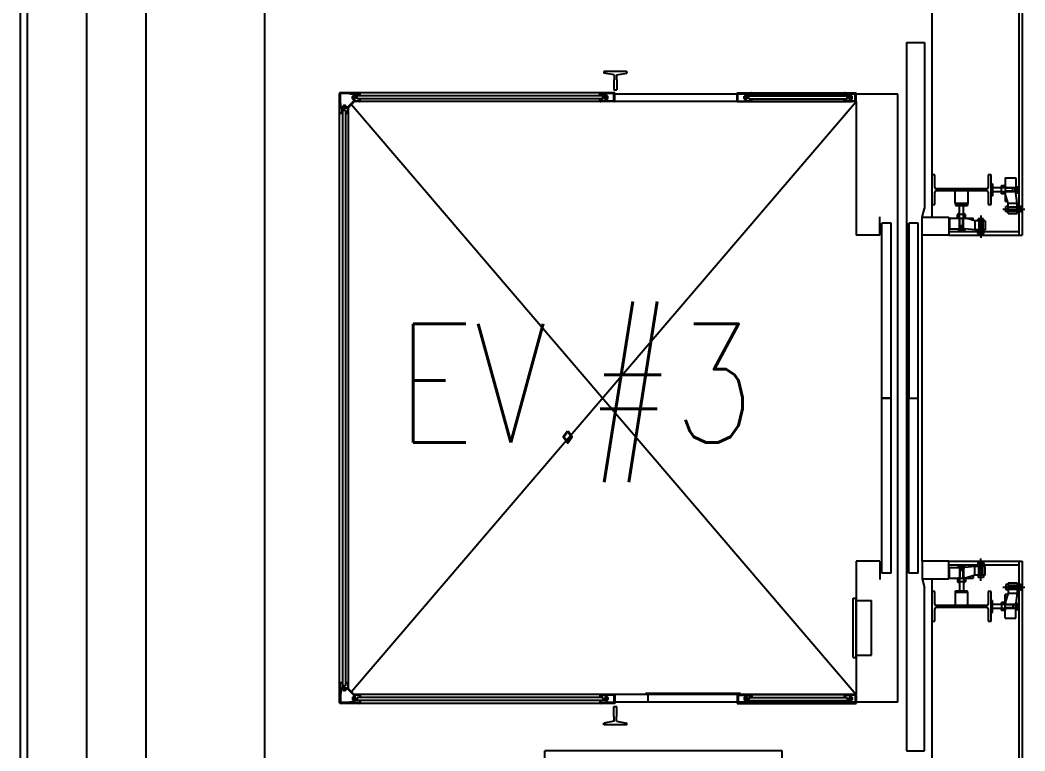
# Model space of a CAD drawing. Header units: millimetres. Extents: x 592430 to 684586, y -483905 to -416366.
# Drawn here: x 630759 to 634147, y -459773 to -457308 of the extents above; entities that cross this region are included whole.
import ezdxf
from ezdxf.enums import TextEntityAlignment as Align

# ---------------------------------------------------------------- set-up
doc = ezdxf.new("R2010")
doc.units = ezdxf.units.MM
doc.header["$LTSCALE"] = 500
doc.layers.add('동물실', color=9, linetype='Continuous')
doc.styles.add('GHD', font='simple.shx', dxfattribs={"bigfont": 'whgtxt.shx'})

msp = doc.modelspace()

# ---------------------------------------------------------------- linework, layer by layer
at = {"layer": '동물실', "color": 251}
for p, q in [((631182.8, -450658.5), (631182.8, -460108.5)), ((631582.8, -450658.5), (631582.8, -460108.5)), ((630758.8, -451458.5), (630758.8, -463801)), ((630782.8, -451458.5), (630782.8, -463783.2)), ((630982.8, -451458.5), (630982.8, -463634.9)), ((634125.8, -455883.5, 0), (634125.8, -458033.5, 0)), ((634137.8, -455883.5, 0), (634137.8, -458033.5, 0)), ((633832.8, -455943.5), (633832.8, -457973.5)), ((633747.8, -457383.5), (633747.8, -459773.5)), ((633747.8, -457383.5), (633807.8, -457383.5)), ((633807.8, -457383.5), (633807.8, -457944.1)), ((632726.8, -457481.5), (632726.8, -457487.5)), ((632804.8, -457481.5), (632726.8, -457481.5)), ((632761.8, -457493.5), (632726.8, -457487.5)), ((632761.8, -457493.5), (632761.8, -457509.5)), ((632769.8, -457493.5), (632804.8, -457487.5)), ((632769.8, -457493.5), (632769.8, -457509.5)), ((632804.8, -457481.5), (632804.8, -457487.5)), ((632760.8, -457509.5), (632760.8, -457543.5)), ((632761.8, -457509.5), (632760.8, -457509.5)), ((632770.8, -457509.5), (632769.8, -457509.5)), ((632770.8, -457509.5), (632770.8, -457543.5)), ((631835.8, -459611), (631835.8, -457556)), ((631837.3, -457621), (631837.3, -457556)), ((632763.8, -457553.5), (631838.3, -457553.5)), ((631903.3, -457555), (631838.3, -457555)), ((631838.9, -457600.9), (631838.9, -457557.6)), ((631883.2, -457556.6), (631839.9, -457556.6)), ((631870.8, -457558.2), (631870.8, -457556.6)), ((631883.2, -457558.2), (631870.8, -457558.2)), ((631879.3, -457556.6), (631879.3, -457555)), ((631879.4, -457573.3), (631879.4, -457566.4)), ((631880.2, -457565.2), (631882.9, -457565.2)), ((631882.9, -457567.5), (631880.2, -457567.5)), ((631884.2, -457564.9), (631882.9, -457564.9)), ((631882.9, -457574.9), (631882.9, -457564.9)), ((631884.2, -457569.9), (631882.9, -457568.6)), ((631884.2, -457571.1), (631882.9, -457569.9)), ((631884.2, -457580.3), (631884.2, -457559.2)), ((631885.8, -457580.3), (631885.8, -457559.2)), ((631887.4, -457577.9), (631887.4, -457564.5)), ((631889.7, -457567.4), (631887.4, -457567.4)), ((631890.5, -457568.2), (631887.4, -457568.2)), ((631900.8, -457561.9), (631888.4, -457561.9)), ((632731.2, -457563.5), (631888.4, -457563.5)), ((631889.7, -457567.4), (631890.5, -457568.2)), ((631889.7, -457572.4), (631889.7, -457567.4)), ((631890.5, -457571.6), (631890.5, -457568.2)), ((631895.8, -457573.5), (631895.8, -457563.5)), ((631900.8, -457563.5), (631900.8, -457561.9)), ((631904.3, -457563.5), (631904.3, -457556)), ((631905.8, -457563.5), (631905.8, -457556)), ((632713.8, -457563.5), (632713.8, -457556)), ((632715.3, -457563.5), (632715.3, -457556)), ((632763.8, -457555), (632716.3, -457555)), ((632731.2, -457561.9), (632718.8, -457561.9)), ((632718.8, -457563.5), (632718.8, -457561.9)), ((632723.8, -457573.5), (632723.8, -457563.5)), ((632729.9, -457567.4), (632729.1, -457568.2)), ((632729.1, -457571.6), (632729.1, -457568.2)), ((632729.1, -457568.2), (632732.2, -457568.2)), ((632729.9, -457572.4), (632729.9, -457567.4)), ((632729.9, -457567.4), (632732.2, -457567.4)), ((632732.2, -457577.9), (632732.2, -457564.5)), ((632732.2, -457577.9), (632732.2, -457564.5)), ((632733.8, -457579.4), (632733.8, -457557.6)), ((632735.4, -457579.4), (632735.4, -457557.6)), ((632735.4, -457564.9), (632736.7, -457564.9)), ((632735.4, -457569.9), (632736.7, -457568.6)), ((632735.4, -457571.1), (632736.7, -457569.9)), ((632759.7, -457556.6), (632736.4, -457556.6)), ((632736.7, -457574.9), (632736.7, -457564.9)), ((632739.4, -457565.2), (632736.7, -457565.2)), ((632736.7, -457567.5), (632739.4, -457567.5)), ((632740.2, -457573.3), (632740.2, -457566.4)), ((632760.7, -457580), (632760.7, -457557.6)), ((632760.8, -457543.5), (632770.8, -457543.5)), ((632762.3, -457581), (632762.3, -457557.6)), ((632763.8, -457558.5), (632762.3, -457558.5)), ((632763.8, -457555), (632763.8, -457553.5)), ((633717.8, -457558.5), (632763.8, -457558.5)), ((632763.8, -457581), (632763.8, -457558.5)), ((633176.1, -457553.5), (633577.8, -457553.5)), ((633176.1, -457555), (633176.1, -457553.5)), ((633176.1, -457555), (633223.6, -457555)), ((633176.1, -457581), (633176.1, -457558.5)), ((633176.1, -457558.5), (633177.6, -457558.5)), ((633176.1, -457558.5), (633177.6, -457558.5)), ((633177.6, -457581), (633177.6, -457557.6)), ((633179.2, -457580), (633179.2, -457557.6)), ((633180.2, -457556.6), (633203.5, -457556.6)), ((633199.7, -457573.3), (633199.7, -457566.4)), ((633200.5, -457565.2), (633203.2, -457565.2)), ((633203.2, -457567.5), (633200.5, -457567.5)), ((633203.2, -457574.9), (633203.2, -457564.9)), ((633204.5, -457564.9), (633203.2, -457564.9)), ((633204.5, -457569.9), (633203.2, -457568.6)), ((633204.5, -457571.1), (633203.2, -457569.9)), ((633204.5, -457579.4), (633204.5, -457557.6)), ((633206.1, -457579.4), (633206.1, -457557.6)), ((633207.7, -457577.9), (633207.7, -457564.5)), ((633207.7, -457577.9), (633207.7, -457564.5)), ((633210, -457567.4), (633207.7, -457567.4)), ((633210.8, -457568.2), (633207.7, -457568.2)), ((633208.7, -457561.9), (633221.1, -457561.9)), ((633208.7, -457563.5), (633555.2, -457563.5)), ((633210, -457572.4), (633210, -457567.4)), ((633210, -457567.4), (633210.8, -457568.2)), ((633210.8, -457571.6), (633210.8, -457568.2)), ((633216.1, -457573.5), (633216.1, -457563.5)), ((633221.1, -457563.5), (633221.1, -457561.9)), ((633224.6, -457563.5), (633224.6, -457556)), ((633226.1, -457563.5), (633226.1, -457556)), ((633537.8, -457563.5), (633537.8, -457556)), ((633539.3, -457563.5), (633539.3, -457556)), ((633577.8, -457555), (633540.3, -457555)), ((633542.8, -457563.5), (633542.8, -457561.9)), ((633555.2, -457561.9), (633542.8, -457561.9)), ((633547.8, -457573.5), (633547.8, -457563.5)), ((633553.9, -457567.4), (633553.1, -457568.2)), ((633553.1, -457571.6), (633553.1, -457568.2)), ((633553.1, -457568.2), (633556.2, -457568.2)), ((633553.9, -457567.4), (633556.2, -457567.4)), ((633553.9, -457572.4), (633553.9, -457567.4)), ((633556.2, -457577.9), (633556.2, -457564.5)), ((633556.2, -457577.9), (633556.2, -457564.5)), ((633557.8, -457579.4), (633557.8, -457557.6)), ((633559.4, -457579.4), (633559.4, -457557.6)), ((633559.4, -457564.9), (633560.7, -457564.9)), ((633559.4, -457569.9), (633560.7, -457568.6)), ((633559.4, -457571.1), (633560.7, -457569.9)), ((633573.7, -457556.6), (633560.4, -457556.6)), ((633560.7, -457574.9), (633560.7, -457564.9)), ((633563.4, -457565.2), (633560.7, -457565.2)), ((633560.7, -457567.5), (633563.4, -457567.5)), ((633564.2, -457573.3), (633564.2, -457566.4)), ((633574.7, -457580), (633574.7, -457557.6)), ((633576.3, -457581), (633576.3, -457557.6)), ((633577.8, -457558.5), (633576.3, -457558.5)), ((633577.8, -457555), (633577.8, -457553.5)), ((633577.8, -457581), (633577.8, -457558.5)), ((633717.8, -459608.5), (633717.8, -457558.5)), ((631838.9, -457597), (631837.3, -457597)), ((631840.5, -457588.5), (631838.9, -457588.5)), ((631840.5, -457600.9), (631840.5, -457588.5)), ((631862.6, -457601.9), (631841.5, -457601.9)), ((631862.6, -457603.5), (631841.5, -457603.5)), ((631847.2, -457601.9), (631847.2, -457600.6)), ((631857.2, -457600.6), (631847.2, -457600.6)), ((631847.5, -457597.9), (631847.5, -457600.6)), ((631855.6, -457597.1), (631848.7, -457597.1)), ((631849.9, -457600.6), (631849.9, -457597.9)), ((631852.2, -457601.9), (631851, -457600.6)), ((631853.4, -457601.9), (631852.2, -457600.6)), ((631854.5, -457600.6), (631854.5, -457597.9)), ((631856.8, -457597.9), (631856.8, -457600.6)), ((631857.2, -457601.9), (631857.2, -457600.6)), ((631860.2, -457605.1), (631860.2, -457603.5)), ((631863.3, -457601.6), (631883.9, -457581)), ((631864.3, -457621), (631864.3, -457603.9)), ((631864.4, -457602.7), (631885, -457582.1)), ((631865.8, -459563), (631865.8, -457603.9)), ((631866.1, -457603.2), (631885.5, -457583.7)), ((631875.8, -459573.5), (633577.8, -457583.5)), ((631875.8, -457593.5), (633577.8, -459583.5)), ((631882.9, -457572.2), (631880.2, -457572.2)), ((631880.2, -457574.5), (631882.9, -457574.5)), ((631884.2, -457574.9), (631882.9, -457574.9)), ((631887.4, -457577.9), (631885.8, -457577.9)), ((631903.3, -457582), (631886.2, -457582)), ((632761.3, -457583.5), (631886.2, -457583.5)), ((631890.5, -457571.6), (631887.4, -457571.6)), ((631889.7, -457572.4), (631887.4, -457572.4)), ((631890.5, -457571.6), (631889.7, -457572.4)), ((632723.8, -457573.5), (631895.8, -457573.5)), ((631904.3, -457581), (631904.3, -457573.5)), ((631905.8, -457581), (631905.8, -457573.5)), ((632713.8, -457581), (632713.8, -457573.5)), ((632715.3, -457581), (632715.3, -457573.5)), ((632761.3, -457582), (632716.3, -457582)), ((632732.8, -457580.4), (632716.8, -457580.4)), ((632716.8, -457582), (632716.8, -457580.4)), ((632729.1, -457571.6), (632732.2, -457571.6)), ((632729.1, -457571.6), (632729.9, -457572.4)), ((632729.9, -457572.4), (632732.2, -457572.4)), ((632732.2, -457577.9), (632733.8, -457577.9)), ((632735.4, -457574.9), (632736.7, -457574.9)), ((632736.7, -457572.2), (632739.4, -457572.2)), ((632739.4, -457574.5), (632736.7, -457574.5)), ((632762.3, -457580), (632760.7, -457580)), ((633577.8, -457583.5), (632761.3, -457583.5)), ((633177.6, -457580), (633179.2, -457580)), ((633178.6, -457582), (633223.6, -457582)), ((633178.6, -457583.5), (633564, -457583.5)), ((633203.2, -457572.2), (633200.5, -457572.2)), ((633200.5, -457574.5), (633203.2, -457574.5)), ((633204.5, -457574.9), (633203.2, -457574.9)), ((633207.7, -457577.9), (633206.1, -457577.9)), ((633207.1, -457580.4), (633223.1, -457580.4)), ((633210.8, -457571.6), (633207.7, -457571.6)), ((633210, -457572.4), (633207.7, -457572.4)), ((633210.8, -457571.6), (633210, -457572.4)), ((633216.1, -457573.5), (633547.8, -457573.5)), ((633223.1, -457582), (633223.1, -457580.4)), ((633224.6, -457581), (633224.6, -457573.5)), ((633226.1, -457581), (633226.1, -457573.5)), ((633537.8, -457581), (633537.8, -457573.5)), ((633539.3, -457581), (633539.3, -457573.5)), ((633575.3, -457582), (633540.3, -457582)), ((633540.8, -457582), (633540.8, -457580.4)), ((633556.8, -457580.4), (633540.8, -457580.4)), ((633553.1, -457571.6), (633556.2, -457571.6)), ((633553.1, -457571.6), (633553.9, -457572.4)), ((633553.9, -457572.4), (633556.2, -457572.4)), ((633556.2, -457577.9), (633557.8, -457577.9)), ((633559.4, -457574.9), (633560.7, -457574.9)), ((633560.7, -457572.2), (633563.4, -457572.2)), ((633563.4, -457574.5), (633560.7, -457574.5)), ((633576.3, -457580), (633574.7, -457580)), ((633577.8, -457583.5), (633577.8, -458033.5)), ((631845.8, -457622), (631838.3, -457622)), ((631845.8, -457623.5), (631838.3, -457623.5)), ((631844.2, -457618.5), (631844.2, -457606.1)), ((631845.8, -457618.5), (631844.2, -457618.5)), ((631845.8, -457606.1), (631845.8, -459560.8)), ((631855.8, -457613.5), (631845.8, -457613.5)), ((631860.2, -457605.1), (631846.8, -457605.1)), ((631849.7, -457607.4), (631849.7, -457605.1)), ((631849.7, -457607.4), (631850.5, -457608.2)), ((631854.7, -457607.4), (631849.7, -457607.4)), ((631850.5, -457608.2), (631850.5, -457605.1)), ((631853.9, -457608.2), (631850.5, -457608.2)), ((631853.9, -457608.2), (631853.9, -457605.1)), ((631853.9, -457608.2), (631854.7, -457607.4)), ((631854.7, -457607.4), (631854.7, -457605.1)), ((631855.8, -457613.5), (631855.8, -459553.4)), ((631863.3, -457622), (631855.8, -457622)), ((631863.3, -457623.5), (631855.8, -457623.5)), ((633842.8, -457830.7, 0), (633832.8, -457830.7, 0)), ((633832.8, -457830.7, 0), (633832.8, -457930.7, 0)), ((633842.8, -457873, 0), (633842.8, -457830.7, 0)), ((634032.8, -457830.7, 0), (634022.8, -457830.7, 0)), ((634022.8, -457830.7, 0), (634022.8, -457873, 0)), ((634032.8, -457930.7, 0), (634032.8, -457830.7, 0)), ((634080.3, -457840.8, 0), (634080.3, -457920.6, 0)), ((634080.3, -457840.8, 0), (634116.3, -457840.8, 0)), ((634116.3, -457840.8, 0), (634116.3, -457892.1, 0)), ((634032.8, -457860.7, 0), (634037.8, -457860.7, 0)), ((634032.8, -457860.7, 0), (634032.8, -457900.7, 0)), ((634037.8, -457860.7, 0), (634037.8, -457900.7, 0)), ((634116.3, -457873.7, 0), (634037.8, -457873.7, 0)), ((634037.8, -457873.7, 0), (634037.8, -457887.7, 0)), ((634068, -457894.3, 0), (634068, -457867, 0)), ((634080.3, -457867, 0), (634068, -457867, 0)), ((634080.3, -457869.3, 0), (634068, -457869.3, 0)), ((634080.3, -457871.8, 0), (634068, -457871.8, 0)), ((634080.3, -457871.8, 0), (634071.4, -457871.8, 0)), ((634081.3, -457868.1, 0), (634080.3, -457868.1, 0)), ((634080.3, -457868.1, 0), (634080.3, -457873.1, 0)), ((634081.3, -457873.1, 0), (634080.3, -457873.1, 0)), ((634106.3, -457875.7, 0), (634080.3, -457875.7, 0)), ((634081.3, -457868.1, 0), (634081.3, -457873.1, 0)), ((634106.3, -457886.7, 0), (634106.3, -457874.7, 0)), ((634106.3, -457874.7, 0), (634113.3, -457874.7, 0)), ((634113.3, -457886.7, 0), (634113.3, -457874.7, 0)), ((634113.3, -457875.6, 0), (634116.3, -457875.6, 0)), ((634116.3, -457869.2, 0), (634118.3, -457869.2, 0)), ((634118.3, -457892.1, 0), (634118.3, -457869.2, 0)), ((634118.3, -457870.7, 0), (634124.3, -457870.7, 0)), ((634124.3, -457890.7, 0), (634124.3, -457870.7, 0)), ((633842.8, -457930.7, 0), (633842.8, -457888.5, 0)), ((634017.8, -457878, 0), (633847.8, -457878, 0)), ((633847.8, -457883.5, 0), (634017.8, -457883.5, 0)), ((633911.8, -457927.5, 0), (633911.8, -457883.5, 0)), ((633953.8, -457883.5, 0), (633953.8, -457927.5, 0)), ((634022.8, -457888.5, 0), (634022.8, -457930.7, 0)), ((634032.8, -457900.7, 0), (634037.8, -457900.7, 0)), ((634116.3, -457887.7, 0), (634037.8, -457887.7, 0)), ((634068, -457887.8, 0), (634068, -457893.3, 0)), ((634080.3, -457889.3, 0), (634068, -457889.3, 0)), ((634080.3, -457891.8, 0), (634068, -457891.8, 0)), ((634080.3, -457894.3, 0), (634068, -457894.3, 0)), ((634106.3, -457885.7, 0), (634080.3, -457885.7, 0)), ((634081.3, -457888.1, 0), (634080.3, -457888.1, 0)), ((634081.3, -457893.1, 0), (634080.3, -457893.1, 0)), ((634090.3, -457925.7, 0), (634080.3, -457894.3, 0)), ((634081.3, -457893.1, 0), (634081.3, -457888.1, 0)), ((634106.3, -457886.7, 0), (634113.3, -457886.7, 0)), ((634113.3, -457885.8, 0), (634116.3, -457885.8, 0)), ((634120.3, -457925.7, 0), (634116.3, -457892.1, 0)), ((634118.3, -457892.1, 0), (634116.3, -457892.1, 0)), ((634118.3, -457890.6, 0), (634124.3, -457890.6, 0)), ((633832.8, -457930.7, 0), (633842.8, -457930.7, 0)), ((633911.8, -457927.5, 0), (633912.8, -457928.5, 0)), ((633953.8, -457927.5, 0), (633911.8, -457927.5, 0)), ((633912.8, -457928.5, 0), (633912.8, -457933.5, 0)), ((633912.8, -457928.5, 0), (633952.8, -457928.5, 0)), ((633912.8, -457933.5, 0), (633952.8, -457933.5, 0)), ((633925.8, -458012, 0), (633925.8, -457933.5, 0)), ((633925.8, -457933.5, 0), (633939.8, -457933.5, 0)), ((633939.8, -458012, 0), (633939.8, -457933.5, 0)), ((633952.8, -457928.5, 0), (633953.8, -457927.5, 0)), ((633952.8, -457928.5, 0), (633952.8, -457933.5, 0)), ((634022.8, -457930.7, 0), (634032.8, -457930.7, 0)), ((634088.6, -457920.6, 0), (634080.3, -457920.6, 0)), ((634082.6, -457954.7, 0), (634082.6, -457936.7, 0)), ((634090.3, -457936.7, 0), (634082.6, -457936.7, 0)), ((634090.3, -457960.7, 0), (634090.3, -457925.7, 0)), ((634090.3, -457925.7, 0), (634120.3, -457925.7, 0)), ((634090.3, -457954.7, 0), (634090.3, -457936.7, 0)), ((634090.3, -457938.7, 0), (634120.3, -457938.7, 0)), ((634120.3, -457960.7, 0), (634120.3, -457925.7, 0)), ((634123.3, -457934.8, 0), (634120.7, -457934.8, 0)), ((634123.3, -457939.8, 0), (634120.7, -457939.8, 0)), ((634123.8, -457934.8, 0), (634123.8, -457956.8, 0)), ((634125.8, -457934.8, 0), (634123.8, -457934.8, 0)), ((634125.8, -457956.8, 0), (634125.8, -457934.8, 0)), ((634132.1, -457935.6, 0), (634125.8, -457935.6, 0)), ((634132.1, -457935.6, 0), (634125.8, -457935.6, 0)), ((634132.1, -457938.1, 0), (634125.8, -457938.1, 0)), ((634132.1, -457935.6, 0), (634132.1, -457938.1, 0)), ((634132.1, -457938.1, 0), (634135, -457937.3, 0)), ((634132.1, -457938.1, 0), (634132.1, -457953.1, 0)), ((634133.1, -457937.8, 0), (634133.1, -457953.4, 0)), ((634136.1, -457938.3, 0), (634136.1, -457953, 0)), ((633657.8, -458033.5), (633657.8, -457972.1)), ((633799.8, -457973.5, 0), (633807.8, -457944.1, 0)), ((633799.8, -457973.5), (633807.8, -457944.1)), ((633799.8, -457973.5, 0), (633889.8, -457973.5, 0)), ((633799.8, -458033.5, 0), (633799.8, -457973.5, 0)), ((633889.8, -457973.5, 0), (633889.8, -458033.5, 0)), ((633892.9, -457976, 0), (633972.6, -457976, 0)), ((633892.9, -457976, 0), (633892.9, -458012, 0)), ((633946.3, -457963.7, 0), (633919.1, -457963.7, 0)), ((633919.1, -457976, 0), (633919.1, -457963.7, 0)), ((633920.1, -457977, 0), (633920.1, -457976, 0)), ((633920.1, -457976, 0), (633925.1, -457976, 0)), ((633920.1, -457977, 0), (633925.1, -457977, 0)), ((633921.4, -457976, 0), (633921.4, -457963.7, 0)), ((633923.9, -457976, 0), (633923.9, -457963.7, 0)), ((633923.9, -457976, 0), (633923.9, -457967.1, 0)), ((633925.1, -457977, 0), (633925.1, -457976, 0)), ((633927.8, -458002, 0), (633927.8, -457976, 0)), ((633937.8, -458002, 0), (633937.8, -457976, 0)), ((633939.9, -457963.7, 0), (633945.4, -457963.7, 0)), ((633940.1, -457977, 0), (633940.1, -457976, 0)), ((633945.1, -457977, 0), (633940.1, -457977, 0)), ((633941.4, -457976, 0), (633941.4, -457963.7, 0)), ((633943.9, -457976, 0), (633943.9, -457963.7, 0)), ((633945.1, -457977, 0), (633945.1, -457976, 0)), ((633946.3, -457976, 0), (633946.3, -457963.7, 0)), ((633977.8, -457986, 0), (633946.3, -457976, 0)), ((633972.6, -457984.3, 0), (633972.6, -457976, 0)), ((633997.8, -457967.6, 0), (633997.8, -458042.4, 0)), ((634071.9, -457945.7, 0), (634146.7, -457945.7, 0)), ((634090.3, -457954.7, 0), (634082.6, -457954.7, 0)), ((634090.3, -457952.7, 0), (634120.3, -457952.7, 0)), ((634090.3, -457960.7, 0), (634120.3, -457960.7, 0)), ((634090.3, -457960.7, 0), (634120.3, -457960.7, 0)), ((634123.3, -457951.8, 0), (634120.7, -457951.8, 0)), ((634123.3, -457956.8, 0), (634120.7, -457956.8, 0)), ((634123.8, -457956.8, 0), (634125.8, -457956.8, 0)), ((634132.1, -457953.1, 0), (634125.8, -457953.1, 0)), ((634132.1, -457955.6, 0), (634125.8, -457955.6, 0)), ((634132.1, -457953.1, 0), (634135, -457954, 0)), ((634132.1, -457955.6, 0), (634132.1, -457953.1, 0)), ((633663.8, -458583.1), (633663.8, -457993.2)), ((633695.8, -457993.2), (633663.8, -457993.2)), ((633695.8, -458583.1), (633695.8, -457993.2)), ((633754.8, -457993.5), (633754.8, -458583.5)), ((633754.8, -458583.3), (633754.8, -457993.5)), ((633786.8, -457993.5), (633754.8, -457993.5)), ((633786.8, -458583.3), (633786.8, -457993.5)), ((633938.8, -458002, 0), (633926.8, -458002, 0)), ((633926.8, -458002, 0), (633926.8, -458009, 0)), ((633938.8, -458009, 0), (633926.8, -458009, 0)), ((633927.7, -458009, 0), (633927.7, -458012, 0)), ((633937.8, -458009, 0), (633937.8, -458012, 0)), ((633938.8, -458002, 0), (633938.8, -458009, 0)), ((634012.8, -457986, 0), (633977.8, -457986, 0)), ((633977.8, -457986, 0), (633977.8, -458016, 0)), ((634006.8, -457978.3, 0), (633988.8, -457978.3, 0)), ((633988.8, -457986, 0), (633988.8, -457978.3, 0)), ((634006.8, -457986, 0), (633988.8, -457986, 0)), ((633990.8, -457986, 0), (633990.8, -458016, 0)), ((634004.8, -457986, 0), (634004.8, -458016, 0)), ((634006.8, -457986, 0), (634006.8, -457978.3, 0)), ((634012.8, -457986, 0), (634012.8, -458016, 0)), ((634012.8, -457986, 0), (634012.8, -458016, 0)), ((633657.8, -458033.5), (633577.8, -458033.5)), ((633799.8, -459133.5), (633799.8, -458033.5)), ((633889.8, -458033.5, 0), (633799.8, -458033.5, 0)), ((633889.8, -458021.5), (634125.8, -458021.5)), ((633889.8, -458033.5), (634137.8, -458033.5)), ((633892.9, -458012, 0), (633944.2, -458012, 0)), ((633921.3, -458012, 0), (633921.3, -458014, 0)), ((633944.2, -458014, 0), (633921.3, -458014, 0)), ((633922.8, -458014, 0), (633922.8, -458020, 0)), ((633942.8, -458020, 0), (633922.8, -458020, 0)), ((633942.7, -458014, 0), (633942.7, -458020, 0)), ((633977.8, -458016, 0), (633944.2, -458012, 0)), ((633944.2, -458014, 0), (633944.2, -458012, 0)), ((634012.8, -458016, 0), (633977.8, -458016, 0)), ((633986.8, -458019, 0), (633986.8, -458016.4, 0)), ((633986.8, -458019.5, 0), (634008.8, -458019.5, 0)), ((633986.8, -458021.5, 0), (633986.8, -458019.5, 0)), ((634008.8, -458021.5, 0), (633986.8, -458021.5, 0)), ((633987.7, -458027.8, 0), (633987.7, -458021.5, 0)), ((633987.7, -458027.8, 0), (633987.7, -458021.5, 0)), ((633987.7, -458027.8, 0), (633990.2, -458027.8, 0)), ((633990.2, -458027.8, 0), (633989.4, -458030.7, 0)), ((633989.9, -458028.8, 0), (634005.5, -458028.8, 0)), ((633990.2, -458027.8, 0), (633990.2, -458021.5, 0)), ((633990.2, -458027.8, 0), (634005.2, -458027.8, 0)), ((633990.4, -458031.8, 0), (634005.1, -458031.8, 0)), ((633991.8, -458019, 0), (633991.8, -458016.4, 0)), ((634003.8, -458019, 0), (634003.8, -458016.4, 0)), ((634005.2, -458027.8, 0), (634005.2, -458021.5, 0)), ((634005.2, -458027.8, 0), (634006.1, -458030.7, 0)), ((634007.7, -458027.8, 0), (634005.2, -458027.8, 0)), ((634007.7, -458027.8, 0), (634007.7, -458021.5, 0)), ((634008.8, -458019, 0), (634008.8, -458016.4, 0)), ((634008.8, -458019.5, 0), (634008.8, -458021.5, 0)), ((633663.8, -458583.1), (633695.8, -458583.1)), ((633663.8, -459173.7), (633663.8, -458583.9)), ((633663.8, -458583.9), (633695.8, -458583.9)), ((633695.8, -459173.7), (633695.8, -458583.9)), ((633754.6, -458583.3), (633786.8, -458583.3)), ((633754.6, -458584.1), (633786.8, -458584.1)), ((633754.8, -459173.9), (633754.8, -458584.1)), ((633786.8, -459173.9), (633786.8, -458584.1)), ((633997.8, -459199.4, 0), (633997.8, -459124.5, 0)), ((633577.8, -459133.5), (633577.8, -459583.5)), ((633657.8, -459133.5), (633577.8, -459133.5)), ((633657.8, -459133.5), (633657.8, -459194.8)), ((633889.8, -459133.5, 0), (633799.8, -459133.5, 0)), ((633799.8, -459133.5, 0), (633799.8, -459193.5, 0)), ((633889.8, -459133.5), (634137.8, -459133.5)), ((633889.8, -459193.5, 0), (633889.8, -459133.5, 0)), ((633889.8, -459145.5), (634125.8, -459145.5)), ((633892.9, -459154.9, 0), (633944.2, -459154.9, 0)), ((633892.9, -459190.9, 0), (633892.9, -459154.9, 0)), ((633944.2, -459152.9, 0), (633921.3, -459152.9, 0)), ((633921.3, -459154.9, 0), (633921.3, -459152.9, 0)), ((633942.8, -459146.9, 0), (633922.8, -459146.9, 0)), ((633922.8, -459152.9, 0), (633922.8, -459146.9, 0)), ((633925.8, -459154.9, 0), (633925.8, -459233.5, 0)), ((633926.8, -459164.9, 0), (633926.8, -459157.9, 0)), ((633938.8, -459157.9, 0), (633926.8, -459157.9, 0)), ((633927.7, -459157.9, 0), (633927.7, -459154.9, 0)), ((633937.8, -459157.9, 0), (633937.8, -459154.9, 0)), ((633938.8, -459164.9, 0), (633938.8, -459157.9, 0)), ((633939.8, -459154.9, 0), (633939.8, -459233.5, 0)), ((633942.7, -459152.9, 0), (633942.7, -459146.9, 0)), ((633977.8, -459151, 0), (633944.2, -459154.9, 0)), ((633944.2, -459152.9, 0), (633944.2, -459154.9, 0)), ((634012.8, -459151, 0), (633977.8, -459151, 0)), ((633977.8, -459181, 0), (633977.8, -459151, 0)), ((634008.8, -459145.5, 0), (633986.8, -459145.5, 0)), ((633986.8, -459145.5, 0), (633986.8, -459147.5, 0)), ((633986.8, -459147.5, 0), (634008.8, -459147.5, 0)), ((633986.8, -459147.9, 0), (633986.8, -459150.5, 0)), ((633987.7, -459139.1, 0), (633987.7, -459145.5, 0)), ((633987.7, -459139.1, 0), (633987.7, -459145.5, 0)), ((633987.7, -459139.1, 0), (633990.2, -459139.1, 0)), ((633990.2, -459139.1, 0), (633989.4, -459136.2, 0)), ((633989.9, -459138.1, 0), (634005.5, -459138.1, 0)), ((633990.2, -459139.1, 0), (633990.2, -459145.5, 0)), ((633990.2, -459139.1, 0), (634005.2, -459139.1, 0)), ((633990.4, -459135.1, 0), (634005.1, -459135.1, 0)), ((633990.8, -459181, 0), (633990.8, -459151, 0)), ((633991.8, -459147.9, 0), (633991.8, -459150.5, 0)), ((634003.8, -459147.9, 0), (634003.8, -459150.5, 0)), ((634004.8, -459181, 0), (634004.8, -459151, 0)), ((634005.2, -459139.1, 0), (634006.1, -459136.2, 0)), ((634005.2, -459139.1, 0), (634005.2, -459145.5, 0)), ((634007.7, -459139.1, 0), (634005.2, -459139.1, 0)), ((634007.7, -459139.1, 0), (634007.7, -459145.5, 0)), ((634008.8, -459147.5, 0), (634008.8, -459145.5, 0)), ((634008.8, -459147.9, 0), (634008.8, -459150.5, 0)), ((634012.8, -459181, 0), (634012.8, -459151, 0)), ((634012.8, -459181, 0), (634012.8, -459151, 0)), ((634125.8, -459133.5, 0), (634125.8, -460758.5, 0)), ((634137.8, -459133.5), (634137.8, -460758.5, 0)), ((633695.8, -459173.7), (633663.8, -459173.7)), ((633786.8, -459173.9), (633754.8, -459173.9)), ((633799.8, -459193.5, 0), (633807.8, -459222.9, 0)), ((633799.8, -459193.5), (633807.8, -459222.9)), ((633799.8, -459193.5, 0), (633889.8, -459193.5, 0)), ((633832.8, -459193.5), (633832.8, -460208.5)), ((633892.9, -459190.9, 0), (633972.6, -459190.9, 0)), ((633919.1, -459190.9, 0), (633919.1, -459203.2, 0)), ((633920.1, -459189.9, 0), (633920.1, -459190.9, 0)), ((633920.1, -459189.9, 0), (633925.1, -459189.9, 0)), ((633920.1, -459190.9, 0), (633925.1, -459190.9, 0)), ((633921.4, -459190.9, 0), (633921.4, -459203.2, 0)), ((633923.9, -459190.9, 0), (633923.9, -459203.2, 0)), ((633923.9, -459190.9, 0), (633923.9, -459199.8, 0)), ((633925.1, -459189.9, 0), (633925.1, -459190.9, 0)), ((633938.8, -459164.9, 0), (633926.8, -459164.9, 0)), ((633927.8, -459164.9, 0), (633927.8, -459191, 0)), ((633937.8, -459164.9, 0), (633937.8, -459191, 0)), ((633945.1, -459189.9, 0), (633940.1, -459189.9, 0)), ((633940.1, -459189.9, 0), (633940.1, -459190.9, 0)), ((633941.4, -459190.9, 0), (633941.4, -459203.2, 0)), ((633943.9, -459190.9, 0), (633943.9, -459203.2, 0)), ((633945.1, -459189.9, 0), (633945.1, -459190.9, 0)), ((633977.8, -459181, 0), (633946.3, -459190.9, 0)), ((633946.3, -459190.9, 0), (633946.3, -459203.2, 0)), ((633972.6, -459182.6, 0), (633972.6, -459191, 0)), ((634012.8, -459181, 0), (633977.8, -459181, 0)), ((634006.8, -459181, 0), (633988.8, -459181, 0)), ((633988.8, -459181, 0), (633988.8, -459188.7, 0)), ((634006.8, -459188.7, 0), (633988.8, -459188.7, 0)), ((634006.8, -459181, 0), (634006.8, -459188.7, 0)), ((633807.8, -459773.5), (633807.8, -459222.9)), ((633946.3, -459203.2, 0), (633919.1, -459203.2, 0)), ((633939.9, -459203.2, 0), (633945.4, -459203.2, 0)), ((634071.9, -459221.2, 0), (634146.7, -459221.2, 0)), ((634082.6, -459212.2, 0), (634082.6, -459230.2, 0)), ((634090.3, -459212.2, 0), (634082.6, -459212.2, 0)), ((634090.3, -459230.2, 0), (634082.6, -459230.2, 0)), ((634090.3, -459206.2, 0), (634090.3, -459241.2, 0)), ((634090.3, -459206.2, 0), (634120.3, -459206.2, 0)), ((634090.3, -459206.2, 0), (634120.3, -459206.2, 0)), ((634090.3, -459212.2, 0), (634090.3, -459230.2, 0)), ((634090.3, -459214.2, 0), (634120.3, -459214.2, 0)), ((634090.3, -459228.2, 0), (634120.3, -459228.2, 0)), ((634120.3, -459206.2, 0), (634120.3, -459241.2, 0)), ((634123.3, -459210.2, 0), (634120.7, -459210.2, 0)), ((634123.3, -459215.2, 0), (634120.7, -459215.2, 0)), ((634123.3, -459227.2, 0), (634120.7, -459227.2, 0)), ((634123.8, -459232.2, 0), (634123.8, -459210.2, 0)), ((634123.8, -459210.2, 0), (634125.8, -459210.2, 0)), ((634125.8, -459210.2, 0), (634125.8, -459232.2, 0)), ((634132.1, -459211.3, 0), (634125.8, -459211.3, 0)), ((634132.1, -459213.8, 0), (634125.8, -459213.8, 0)), ((634132.1, -459228.8, 0), (634125.8, -459228.8, 0)), ((634132.1, -459211.3, 0), (634132.1, -459213.8, 0)), ((634132.1, -459213.8, 0), (634135, -459212.9, 0)), ((634132.1, -459228.8, 0), (634132.1, -459213.8, 0)), ((634132.1, -459228.8, 0), (634135, -459229.6, 0)), ((634132.1, -459231.3, 0), (634132.1, -459228.8, 0)), ((634133.1, -459229.1, 0), (634133.1, -459213.5, 0)), ((634136.1, -459228.6, 0), (634136.1, -459213.9, 0)), ((633568.1, -459458.5), (633568.1, -459258.4)), ((633568.1, -459258.4), (633577.8, -459258.4)), ((633577.8, -459458.5), (633577.8, -459258.4)), ((633842.8, -459236.2, 0), (633832.8, -459236.2, 0)), ((633832.8, -459236.2, 0), (633832.8, -459336.2, 0)), ((633842.8, -459278.5, 0), (633842.8, -459236.2, 0)), ((633911.8, -459239.5, 0), (633912.8, -459238.5, 0)), ((633911.8, -459239.5, 0), (633911.8, -459283.5, 0)), ((633953.8, -459239.5, 0), (633911.8, -459239.5, 0)), ((633912.8, -459238.5, 0), (633912.8, -459233.5, 0)), ((633912.8, -459233.5, 0), (633952.8, -459233.5, 0)), ((633912.8, -459238.5, 0), (633952.8, -459238.5, 0)), ((633925.8, -459233.5, 0), (633939.8, -459233.5, 0)), ((633952.8, -459238.5, 0), (633952.8, -459233.5, 0)), ((633952.8, -459238.5, 0), (633953.8, -459239.5, 0)), ((633953.8, -459283.5, 0), (633953.8, -459239.5, 0)), ((634032.8, -459236.2, 0), (634022.8, -459236.2, 0)), ((634022.8, -459236.2, 0), (634022.8, -459278.5, 0)), ((634032.8, -459336.2, 0), (634032.8, -459236.2, 0)), ((634090.3, -459241.2, 0), (634080.3, -459272.7, 0)), ((634080.3, -459326.1, 0), (634080.3, -459246.3, 0)), ((634088.6, -459246.3, 0), (634080.3, -459246.3, 0)), ((634090.3, -459241.2, 0), (634120.3, -459241.2, 0)), ((634120.3, -459241.2, 0), (634116.3, -459274.8, 0)), ((634123.3, -459232.2, 0), (634120.7, -459232.2, 0)), ((634125.8, -459232.2, 0), (634123.8, -459232.2, 0)), ((634132.1, -459231.3, 0), (634125.8, -459231.3, 0)), ((634132.1, -459231.3, 0), (634125.8, -459231.3, 0)), ((633577.8, -459266.4), (633629.8, -459266.4)), ((633629.8, -459450.5), (633629.8, -459266.4)), ((633842.8, -459336.2, 0), (633842.8, -459294, 0)), ((634017.8, -459283.5, 0), (633847.8, -459283.5, 0)), ((633847.8, -459289, 0), (634017.8, -459289, 0)), ((634022.8, -459294, 0), (634022.8, -459336.2, 0)), ((634032.8, -459266.2, 0), (634037.8, -459266.2, 0)), ((634032.8, -459306.2, 0), (634032.8, -459266.2, 0)), ((634037.8, -459306.2, 0), (634037.8, -459266.2, 0)), ((634116.3, -459279.2, 0), (634037.8, -459279.2, 0)), ((634037.8, -459293.2, 0), (634037.8, -459279.2, 0)), ((634116.3, -459293.2, 0), (634037.8, -459293.2, 0)), ((634068, -459272.7, 0), (634068, -459299.9, 0)), ((634080.3, -459272.7, 0), (634068, -459272.7, 0)), ((634068, -459279.1, 0), (634068, -459273.6, 0)), ((634080.3, -459275.1, 0), (634068, -459275.1, 0)), ((634080.3, -459277.6, 0), (634068, -459277.6, 0)), ((634080.3, -459295.1, 0), (634068, -459295.1, 0)), ((634080.3, -459297.6, 0), (634068, -459297.6, 0)), ((634080.3, -459295.1, 0), (634071.4, -459295.1, 0)), ((634081.3, -459273.8, 0), (634080.3, -459273.8, 0)), ((634081.3, -459278.8, 0), (634080.3, -459278.8, 0)), ((634106.3, -459281.2, 0), (634080.3, -459281.2, 0)), ((634106.3, -459291.2, 0), (634080.3, -459291.2, 0)), ((634081.3, -459293.8, 0), (634080.3, -459293.8, 0)), ((634080.3, -459298.8, 0), (634080.3, -459293.8, 0)), ((634081.3, -459273.8, 0), (634081.3, -459278.8, 0)), ((634081.3, -459298.8, 0), (634081.3, -459293.8, 0)), ((634106.3, -459280.2, 0), (634106.3, -459292.2, 0)), ((634106.3, -459280.2, 0), (634113.3, -459280.2, 0)), ((634106.3, -459292.2, 0), (634113.3, -459292.2, 0)), ((634113.3, -459280.2, 0), (634113.3, -459292.2, 0)), ((634113.3, -459281.2, 0), (634116.3, -459281.2, 0)), ((634113.3, -459291.3, 0), (634116.3, -459291.3, 0)), ((634116.3, -459326.1, 0), (634116.3, -459274.8, 0)), ((634118.3, -459274.8, 0), (634116.3, -459274.8, 0)), ((634116.3, -459297.7, 0), (634118.3, -459297.7, 0)), ((634118.3, -459274.8, 0), (634118.3, -459297.7, 0)), ((634118.3, -459276.3, 0), (634124.3, -459276.3, 0)), ((634118.3, -459296.2, 0), (634124.3, -459296.2, 0)), ((634124.3, -459276.2, 0), (634124.3, -459296.2, 0)), ((634032.8, -459306.2, 0), (634037.8, -459306.2, 0)), ((634080.3, -459299.9, 0), (634068, -459299.9, 0)), ((634081.3, -459298.8, 0), (634080.3, -459298.8, 0)), ((634080.3, -459326.1, 0), (634116.3, -459326.1, 0)), ((633832.8, -459336.2, 0), (633842.8, -459336.2, 0)), ((634022.8, -459336.2, 0), (634032.8, -459336.2, 0)), ((633568.1, -459458.5), (633577.8, -459458.5)), ((633577.8, -459450.5), (633629.8, -459450.5)), ((631837.3, -459546), (631837.3, -459611)), ((631845.8, -459543.5), (631838.3, -459543.5)), ((631845.8, -459545), (631838.3, -459545)), ((631838.9, -459566.1), (631838.9, -459609.4)), ((631840.5, -459566.1), (631840.5, -459578.5)), ((631862.6, -459563.5), (631841.5, -459563.5)), ((631862.6, -459565.1), (631841.5, -459565.1)), ((631844.2, -459548.5), (631844.2, -459560.9)), ((631845.8, -459548.5), (631844.2, -459548.5)), ((631855.8, -459553.5), (631845.8, -459553.5)), ((631860.2, -459561.9), (631846.8, -459561.9)), ((631847.2, -459565.1), (631847.2, -459566.4)), ((631857.2, -459566.4), (631847.2, -459566.4)), ((631847.5, -459569.1), (631847.5, -459566.4)), ((631849.7, -459559.6), (631850.5, -459558.8)), ((631849.7, -459559.6), (631849.7, -459561.9)), ((631854.7, -459559.6), (631849.7, -459559.6)), ((631849.9, -459566.4), (631849.9, -459569.1)), ((631850.5, -459558.8), (631850.5, -459561.9)), ((631853.9, -459558.8), (631850.5, -459558.8)), ((631852.2, -459565.1), (631851, -459566.4)), ((631853.4, -459565.1), (631852.2, -459566.4)), ((631853.9, -459558.8), (631854.7, -459559.6)), ((631853.9, -459558.8), (631853.9, -459561.9)), ((631854.5, -459566.4), (631854.5, -459569.1)), ((631854.7, -459559.6), (631854.7, -459561.9)), ((631863.3, -459543.5), (631855.8, -459543.5)), ((631863.3, -459545), (631855.8, -459545)), ((631856.8, -459569.1), (631856.8, -459566.4)), ((631857.2, -459565.1), (631857.2, -459566.4)), ((631860.2, -459561.9), (631860.2, -459563.5)), ((631863.3, -459565.3), (631883.9, -459585.9)), ((631864.3, -459546), (631864.3, -459563)), ((631864.4, -459564.2), (631885, -459584.8)), ((631866.1, -459563.7), (631885.5, -459583.2)), ((631838.9, -459570), (631837.3, -459570)), ((631840.5, -459578.5), (631838.9, -459578.5)), ((631855.6, -459569.9), (631848.7, -459569.9)), ((631879.4, -459593.6), (631879.4, -459600.5)), ((631880.2, -459592.4), (631882.9, -459592.4)), ((631882.9, -459594.7), (631880.2, -459594.7)), ((631882.9, -459599.4), (631880.2, -459599.4)), ((631880.2, -459601.7), (631882.9, -459601.7)), ((631884.2, -459592.1), (631882.9, -459592.1)), ((631882.9, -459592.1), (631882.9, -459602.1)), ((631884.2, -459595.8), (631882.9, -459597.1)), ((631884.2, -459597.1), (631882.9, -459598.3)), ((631884.2, -459602.1), (631882.9, -459602.1)), ((631884.2, -459586.7), (631884.2, -459607.8)), ((631885.8, -459586.7), (631885.8, -459607.8)), ((631887.4, -459589.1), (631885.8, -459589.1)), ((633577.8, -459583.5), (631886.2, -459583.5)), ((632761.3, -459583.5), (631886.2, -459583.5)), ((631903.3, -459585), (631886.2, -459585)), ((631887.4, -459589.1), (631887.4, -459602.5)), ((631889.7, -459594.6), (631887.4, -459594.6)), ((631890.5, -459595.4), (631887.4, -459595.4)), ((631890.5, -459598.8), (631887.4, -459598.8)), ((631889.7, -459599.6), (631887.4, -459599.6)), ((632731.2, -459603.5), (631888.4, -459603.5)), ((631890.5, -459595.4), (631889.7, -459594.6)), ((631889.7, -459594.6), (631889.7, -459599.6)), ((631889.7, -459599.6), (631890.5, -459598.8)), ((631890.5, -459595.4), (631890.5, -459598.8)), ((632723.8, -459593.5), (631895.8, -459593.5)), ((631895.8, -459593.5), (631895.8, -459603.5)), ((631900.8, -459603.5), (631900.8, -459605.1)), ((631904.3, -459586), (631904.3, -459593.5)), ((631904.3, -459603.5), (631904.3, -459611)), ((631905.8, -459586), (631905.8, -459593.5)), ((631905.8, -459603.5), (631905.8, -459611)), ((632713.8, -459586), (632713.8, -459593.5)), ((632713.8, -459603.5), (632713.8, -459611)), ((632715.3, -459586), (632715.3, -459593.5)), ((632715.3, -459603.5), (632715.3, -459611)), ((632761.3, -459585), (632716.3, -459585)), ((632716.8, -459585), (632716.8, -459586.6)), ((632732.8, -459586.6), (632716.8, -459586.6)), ((632718.8, -459603.5), (632718.8, -459605.1)), ((632723.8, -459593.5), (632723.8, -459603.5)), ((632729.1, -459595.4), (632729.9, -459594.6)), ((632729.1, -459595.4), (632732.2, -459595.4)), ((632729.1, -459595.4), (632729.1, -459598.8)), ((632729.9, -459599.6), (632729.1, -459598.8)), ((632729.1, -459598.8), (632732.2, -459598.8)), ((632729.9, -459594.6), (632732.2, -459594.6)), ((632729.9, -459594.6), (632729.9, -459599.6)), ((632729.9, -459599.6), (632732.2, -459599.6)), ((632732.2, -459589.1), (632733.8, -459589.1)), ((632732.2, -459589.1), (632732.2, -459602.5)), ((632732.2, -459589.1), (632732.2, -459602.5)), ((632733.8, -459587.6), (632733.8, -459609.4)), ((632735.4, -459587.6), (632735.4, -459609.4)), ((632735.4, -459592.1), (632736.7, -459592.1)), ((632735.4, -459595.8), (632736.7, -459597.1)), ((632735.4, -459597.1), (632736.7, -459598.3)), ((632735.4, -459602.1), (632736.7, -459602.1)), ((632736.7, -459592.1), (632736.7, -459602.1)), ((632739.4, -459592.4), (632736.7, -459592.4)), ((632736.7, -459594.7), (632739.4, -459594.7)), ((632736.7, -459599.4), (632739.4, -459599.4)), ((632739.4, -459601.7), (632736.7, -459601.7)), ((632740.2, -459593.6), (632740.2, -459600.5)), ((632760.7, -459587), (632760.7, -459609.4)), ((632762.3, -459587), (632760.7, -459587)), ((632762.3, -459586), (632762.3, -459609.4)), ((632763.8, -459586), (632763.8, -459608.5)), ((633187.8, -459579.5), (632867.8, -459579.5)), ((633187.8, -459579.5), (632867.8, -459579.5)), ((632867.8, -459579.5), (632867.8, -459583.5)), ((632867.8, -459579.5), (632867.8, -459583.5)), ((633187.8, -459583.5), (632867.8, -459583.5)), ((633187.8, -459583.5), (632867.8, -459583.5)), ((632875.8, -459583.5), (632875.8, -459608.5)), ((632875.8, -459583.5), (632875.8, -459608.5)), ((633176.1, -459586), (633176.1, -459608.5)), ((633177.6, -459586), (633177.6, -459609.4)), ((633177.6, -459587), (633179.2, -459587)), ((633178.6, -459583.5), (633564, -459583.5)), ((633178.6, -459585), (633223.6, -459585)), ((633179.2, -459587), (633179.2, -459609.4)), ((633179.8, -459583.5), (633179.8, -459608.5)), ((633179.8, -459583.5), (633179.8, -459608.5)), ((633187.8, -459579.5), (633187.8, -459583.5)), ((633187.8, -459579.5), (633187.8, -459583.5)), ((633199.7, -459593.6), (633199.7, -459600.5)), ((633200.5, -459592.4), (633203.2, -459592.4)), ((633203.2, -459594.7), (633200.5, -459594.7)), ((633203.2, -459599.4), (633200.5, -459599.4)), ((633200.5, -459601.7), (633203.2, -459601.7)), ((633203.2, -459592.1), (633203.2, -459602.1)), ((633204.5, -459592.1), (633203.2, -459592.1)), ((633204.5, -459595.8), (633203.2, -459597.1)), ((633204.5, -459597.1), (633203.2, -459598.3)), ((633204.5, -459602.1), (633203.2, -459602.1)), ((633204.5, -459587.6), (633204.5, -459609.4)), ((633206.1, -459587.6), (633206.1, -459609.4)), ((633207.7, -459589.1), (633206.1, -459589.1)), ((633207.1, -459586.6), (633223.1, -459586.6)), ((633207.7, -459589.1), (633207.7, -459602.5)), ((633207.7, -459589.1), (633207.7, -459602.5)), ((633210, -459594.6), (633207.7, -459594.6)), ((633210.8, -459595.4), (633207.7, -459595.4)), ((633210.8, -459598.8), (633207.7, -459598.8)), ((633210, -459599.6), (633207.7, -459599.6)), ((633208.7, -459603.5), (633555.2, -459603.5)), ((633210, -459594.6), (633210, -459599.6)), ((633210.8, -459595.4), (633210, -459594.6)), ((633210, -459599.6), (633210.8, -459598.8)), ((633210.8, -459595.4), (633210.8, -459598.8)), ((633216.1, -459593.5), (633547.8, -459593.5)), ((633216.1, -459593.5), (633216.1, -459603.5)), ((633221.1, -459603.5), (633221.1, -459605.1)), ((633223.1, -459585), (633223.1, -459586.6)), ((633224.6, -459586), (633224.6, -459593.5)), ((633224.6, -459603.5), (633224.6, -459611)), ((633226.1, -459586), (633226.1, -459593.5)), ((633226.1, -459603.5), (633226.1, -459611)), ((633537.8, -459586), (633537.8, -459593.5)), ((633537.8, -459603.5), (633537.8, -459611)), ((633539.3, -459586), (633539.3, -459593.5)), ((633539.3, -459603.5), (633539.3, -459611)), ((633575.3, -459585), (633540.3, -459585)), ((633540.8, -459585), (633540.8, -459586.6)), ((633556.8, -459586.6), (633540.8, -459586.6)), ((633542.8, -459603.5), (633542.8, -459605.1)), ((633547.8, -459593.5), (633547.8, -459603.5)), ((633553.1, -459595.4), (633553.9, -459594.6)), ((633553.1, -459595.4), (633556.2, -459595.4)), ((633553.1, -459595.4), (633553.1, -459598.8)), ((633553.9, -459599.6), (633553.1, -459598.8)), ((633553.1, -459598.8), (633556.2, -459598.8)), ((633553.9, -459594.6), (633553.9, -459599.6)), ((633553.9, -459594.6), (633556.2, -459594.6)), ((633553.9, -459599.6), (633556.2, -459599.6)), ((633556.2, -459589.1), (633556.2, -459602.5)), ((633556.2, -459589.1), (633556.2, -459602.5)), ((633556.2, -459589.1), (633557.8, -459589.1)), ((633557.8, -459587.6), (633557.8, -459609.4)), ((633559.4, -459587.6), (633559.4, -459609.4)), ((633559.4, -459592.1), (633560.7, -459592.1)), ((633559.4, -459595.8), (633560.7, -459597.1)), ((633559.4, -459597.1), (633560.7, -459598.3)), ((633559.4, -459602.1), (633560.7, -459602.1)), ((633560.7, -459592.1), (633560.7, -459602.1)), ((633563.4, -459592.4), (633560.7, -459592.4)), ((633560.7, -459594.7), (633563.4, -459594.7)), ((633560.7, -459599.4), (633563.4, -459599.4)), ((633563.4, -459601.7), (633560.7, -459601.7)), ((633564.2, -459593.6), (633564.2, -459600.5)), ((633574.7, -459587), (633574.7, -459609.4)), ((633576.3, -459587), (633574.7, -459587)), ((633576.3, -459586), (633576.3, -459609.4)), ((633577.8, -459586), (633577.8, -459608.5)), ((631903.3, -459612), (631838.3, -459612)), ((632763.8, -459613.5), (631838.3, -459613.5)), ((631883.2, -459610.4), (631839.9, -459610.4)), ((631883.2, -459608.8), (631870.8, -459608.8)), ((631870.8, -459608.8), (631870.8, -459610.4)), ((631879.3, -459610.4), (631879.3, -459612)), ((631900.8, -459605.1), (631888.4, -459605.1)), ((632763.8, -459612), (632716.3, -459612)), ((632731.2, -459605.1), (632718.8, -459605.1)), ((632759.7, -459610.4), (632736.4, -459610.4)), ((632760.8, -459623.5), (632770.8, -459623.5)), ((632760.8, -459657.5), (632760.8, -459623.5)), ((632763.8, -459608.5), (632762.3, -459608.5)), ((633717.8, -459608.5), (632763.8, -459608.5)), ((632763.8, -459612), (632763.8, -459613.5)), ((632770.8, -459657.5), (632770.8, -459623.5)), ((633179.8, -459608.5), (632875.8, -459608.5)), ((633179.8, -459608.5), (632875.8, -459608.5)), ((633176.1, -459608.5), (633177.6, -459608.5)), ((633176.1, -459608.5), (633177.6, -459608.5)), ((633176.1, -459612), (633176.1, -459613.5)), ((633176.1, -459612), (633223.6, -459612)), ((633176.1, -459613.5), (633577.8, -459613.5)), ((633180.2, -459610.4), (633203.5, -459610.4)), ((633208.7, -459605.1), (633221.1, -459605.1)), ((633577.8, -459612), (633540.3, -459612)), ((633555.2, -459605.1), (633542.8, -459605.1)), ((633573.7, -459610.4), (633560.4, -459610.4)), ((633577.8, -459608.5), (633576.3, -459608.5)), ((633577.8, -459612), (633577.8, -459613.5)), ((632761.8, -459657.5), (632760.8, -459657.5)), ((632761.8, -459673.5), (632761.8, -459657.5)), ((632769.8, -459673.5), (632769.8, -459657.5)), ((632770.8, -459657.5), (632769.8, -459657.5)), ((632761.8, -459673.5), (632726.8, -459679.5)), ((632726.8, -459685.5), (632726.8, -459679.5)), ((632804.8, -459685.5), (632726.8, -459685.5)), ((632769.8, -459673.5), (632804.8, -459679.5)), ((632804.8, -459685.5), (632804.8, -459679.5)), ((633327.8, -459773.5), (632527.8, -459773.5)), ((632527.8, -459943.5), (632527.8, -459773.5)), ((633327.8, -459943.5), (633327.8, -459773.5)), ((633747.8, -459773.5), (633807.8, -459773.5))]:
    msp.add_line(p, q, dxfattribs=at)
for centre, radius, start, end in [((631838.3, -457556), 2.5, 90, 180), ((631838.3, -457556), 1, 90, 180), ((631839.9, -457557.6), 2.6, 90, 180), ((631839.9, -457557.6), 1, 90, 180), ((631880.6, -457566.4), 1.23, 110.57, 249.43), ((631883.1, -457569.9), 3.73, 141.7868, 218.2132), ((631883.2, -457559.2), 2.6, 0, 90), ((631883.2, -457559.2), 1, 0, 90), ((631888.4, -457564.5), 2.6, 90, 180), ((631888.4, -457564.5), 1, 90, 180), ((631903.3, -457556), 2.5, 0, 90), ((631903.3, -457556), 1, 0, 90), ((632716.3, -457556), 2.5, 90, 180), ((632716.3, -457556), 1, 90, 180), ((632731.2, -457564.5), 2.6, 0, 90), ((632731.2, -457564.5), 1, 0, 90), ((632736.4, -457557.6), 2.6, 90, 180), ((632736.4, -457557.6), 1, 90, 180), ((632738.9, -457566.4), 1.23, 290.57, 69.43), ((632736.4, -457569.9), 3.73, 321.7868, 38.2132), ((632759.7, -457557.6), 2.6, 0, 90), ((632759.7, -457557.6), 1, 0, 90), ((633180.2, -457557.6), 2.6, 90, 180), ((633180.2, -457557.6), 2.6, 90, 180), ((633180.2, -457557.6), 1, 90, 180), ((633180.2, -457557.6), 1, 90, 180), ((633200.9, -457566.4), 1.23, 110.57, 249.43), ((633203.4, -457569.9), 3.73, 141.7868, 218.2132), ((633203.5, -457557.6), 2.6, 0, 90), ((633203.5, -457557.6), 1, 0, 90), ((633208.7, -457564.5), 2.6, 90, 180), ((633208.7, -457564.5), 1, 90, 180), ((633223.6, -457556), 2.5, 0, 90), ((633223.6, -457556), 1, 0, 90), ((633540.3, -457556), 2.5, 90, 180), ((633540.3, -457556), 1, 90, 180), ((633555.2, -457564.5), 2.6, 0, 90), ((633555.2, -457564.5), 1, 0, 90), ((633560.4, -457557.6), 2.6, 90, 180), ((633560.4, -457557.6), 1, 90, 180), ((633563, -457566.4), 1.23, 290.57, 69.43), ((633560.5, -457569.9), 3.73, 321.7868, 38.2132), ((633573.7, -457557.6), 2.6, 0, 90), ((633573.7, -457557.6), 1, 0, 90), ((631841.5, -457600.9), 2.6, 180, 270), ((631841.5, -457600.9), 1, 180, 270), ((631846.8, -457606.1), 2.6, 90, 180), ((631848.7, -457598.3), 1.23, 20.57, 159.43), ((631852.2, -457600.8), 3.73, 51.7868, 128.2132), ((631855.6, -457598.3), 1.23, 20.57, 159.43), ((631862.6, -457600.9), 1, 270, 315), ((631862.6, -457600.9), 2.6, 270, 315), ((631866.8, -457603.9), 2.5, 135, 180), ((631866.8, -457603.9), 1, 135, 180), ((631880.6, -457573.3), 1.23, 110.57, 249.43), ((631883.2, -457580.3), 1, 315, 0), ((631886.2, -457584.5), 2.5, 90, 135), ((631883.2, -457580.3), 2.6, 315, 0), ((631886.2, -457584.5), 1, 90, 135), ((631903.3, -457581), 2.5, 270, 0), ((631903.3, -457581), 1, 270, 0), ((632716.3, -457581), 2.5, 180, 270), ((632716.3, -457581), 1, 180, 270), ((632732.8, -457579.4), 1, 270, 0), ((632732.8, -457579.4), 2.6, 270, 0), ((632738.9, -457573.3), 1.23, 290.57, 69.43), ((632761.3, -457581), 1, 270, 0), ((632761.3, -457581), 2.5, 270, 0), ((633178.6, -457581), 2.5, 180, 270), ((633178.6, -457581), 2.5, 180, 270), ((633178.6, -457581), 1, 180, 270), ((633200.9, -457573.3), 1.23, 110.57, 249.43), ((633207.1, -457579.4), 2.6, 180, 270), ((633207.1, -457579.4), 1, 180, 270), ((633223.6, -457581), 1, 270, 0), ((633223.6, -457581), 2.5, 270, 0), ((633540.3, -457581), 2.5, 180, 270), ((633540.3, -457581), 1, 180, 270), ((633556.8, -457579.4), 1, 270, 0), ((633556.8, -457579.4), 2.6, 270, 0), ((633563, -457573.3), 1.23, 290.57, 69.43), ((633575.3, -457581), 1, 270, 0), ((633575.3, -457581), 2.5, 270, 0), ((631838.3, -457621), 2.5, 180, 270), ((631838.3, -457621), 1, 180, 270), ((631846.8, -457606.1), 1, 90, 180), ((631863.3, -457621), 2.5, 270, 0), ((631863.3, -457621), 1, 270, 0), ((633847.8, -457873, 0), 5, 180, 270), ((634017.8, -457873, 0), 5, 270, 0), ((634069.6, -457870.6, 0), 3.16, 119.6168, 240.3832), ((633847.8, -457888.5, 0), 5, 90, 180), ((634017.8, -457888.5, 0), 5, 0, 90), ((634069.6, -457890.6, 0), 3.16, 119.6168, 240.3832), ((634127.2, -457937.3, 0), 6.96, 158.9508, 201.0492), ((634161.7, -457945.8, 0), 41.4, 171.6762, 188.3238), ((634116.8, -457937.3, 0), 6.96, 338.9508, 21.0492), ((634082.3, -457945.7, 0), 41.4, 351.651, 8.2985), ((634135.1, -457938.3, 0), 1, 0, 98.1301), ((633922.6, -457965.3, 0), 3.16, 29.6168, 150.3832), ((633942.6, -457965.3, 0), 3.16, 29.6168, 150.3832), ((634127.2, -457954.2, 0), 6.96, 159.2704, 201.3681), ((634116.8, -457954.2, 0), 6.96, 338.6319, 20.7296), ((634135.1, -457953, 0), 1, 261.8699, 0), ((633989.3, -458022.9, 0), 6.96, 68.9508, 111.0492), ((633989.3, -458012.5, 0), 6.96, 248.9508, 291.0492), ((633990.4, -458030.8, 0), 1, 171.8699, 270), ((633997.8, -458057.4, 0), 41.4, 81.6762, 98.3238), ((633997.8, -457978, 0), 41.4, 261.7015, 278.349), ((634006.3, -458022.9, 0), 6.96, 68.6319, 110.7296), ((634006.3, -458012.5, 0), 6.96, 249.2704, 291.3681), ((634005.1, -458030.8, 0), 1, 270, 8.1301), ((633989.3, -459154.4, 0), 6.96, 68.9508, 111.0492), ((633989.3, -459144, 0), 6.96, 248.9508, 291.0492), ((633990.4, -459136.1, 0), 1, 90, 188.1301), ((633997.8, -459188.9, 0), 41.4, 81.651, 98.2985), ((633997.8, -459109.5, 0), 41.4, 261.6762, 278.3238), ((634006.3, -459154.4, 0), 6.96, 68.6319, 110.7296), ((634006.3, -459144, 0), 6.96, 249.2704, 291.3681), ((634005.1, -459136.1, 0), 1, 351.8699, 90), ((633922.6, -459201.6, 0), 3.16, 209.6168, 330.3832), ((633942.6, -459201.6, 0), 3.16, 209.6168, 330.3832), ((634127.2, -459212.7, 0), 6.96, 158.6319, 200.7296), ((634161.7, -459221.2, 0), 41.4, 171.6762, 188.3238), ((634127.2, -459229.7, 0), 6.96, 158.9508, 201.0492), ((634116.8, -459212.7, 0), 6.96, 339.2704, 21.3681), ((634082.3, -459221.2, 0), 41.4, 351.7015, 8.349), ((634116.8, -459229.7, 0), 6.96, 338.9508, 21.0492), ((634135.1, -459213.9, 0), 1, 360, 98.1301), ((634135.1, -459228.6, 0), 1, 261.8699, 360), ((633847.8, -459278.5, 0), 5, 180, 270), ((633847.8, -459294, 0), 5, 90, 180), ((634017.8, -459278.5, 0), 5, 270, 0), ((634017.8, -459294, 0), 5, 0, 90), ((634069.6, -459276.3, 0), 3.16, 119.6168, 240.3832), ((634069.6, -459296.3, 0), 3.16, 119.6168, 240.3832), ((631838.3, -459546), 2.5, 90, 180), ((631838.3, -459546), 1, 90, 180), ((631841.5, -459566.1), 2.6, 90, 180), ((631841.5, -459566.1), 1, 90, 180), ((631846.8, -459560.9), 2.6, 180, 270), ((631846.8, -459560.9), 1, 180, 270), ((631848.7, -459568.6), 1.23, 200.57, 339.43), ((631852.2, -459566.1), 3.73, 231.7868, 308.2132), ((631855.6, -459568.6), 1.23, 200.57, 339.43), ((631862.6, -459566.1), 2.6, 45, 90), ((631862.6, -459566.1), 1, 45, 90), ((631863.3, -459546), 2.5, 0, 90), ((631863.3, -459546), 1, 0, 90), ((631866.8, -459563), 2.5, 180, 225), ((631866.8, -459563), 1, 180, 225), ((631880.6, -459593.6), 1.23, 110.57, 249.43), ((631883.1, -459597.1), 3.73, 141.7868, 218.2132), ((631880.6, -459600.5), 1.23, 110.57, 249.43), ((631883.2, -459586.7), 1, 0, 45), ((631886.2, -459582.5), 2.5, 225, 270), ((631883.2, -459586.7), 2.6, 0, 45), ((631886.2, -459582.5), 1, 225, 270), ((631888.4, -459602.5), 2.6, 180, 270), ((631888.4, -459602.5), 1, 180, 270), ((631903.3, -459586), 2.5, 0, 90), ((631903.3, -459586), 1, 0, 90), ((632716.3, -459586), 2.5, 90, 180), ((632716.3, -459586), 1, 90, 180), ((632731.2, -459602.5), 2.6, 270, 0), ((632731.2, -459602.5), 1, 270, 0), ((632732.8, -459587.6), 2.6, 0, 90), ((632732.8, -459587.6), 1, 0, 90), ((632738.9, -459593.6), 1.23, 290.57, 69.43), ((632736.4, -459597.1), 3.73, 321.7868, 38.2132), ((632738.9, -459600.5), 1.23, 290.57, 69.43), ((632761.3, -459586), 2.5, 0, 90), ((632761.3, -459586), 1, 0, 90), ((633178.6, -459586), 2.5, 90, 180), ((633178.6, -459586), 1, 90, 180), ((633200.9, -459593.6), 1.23, 110.57, 249.43), ((633203.4, -459597.1), 3.73, 141.7868, 218.2132), ((633200.9, -459600.5), 1.23, 110.57, 249.43), ((633207.1, -459587.6), 2.6, 90, 180), ((633207.1, -459587.6), 1, 90, 180), ((633208.7, -459602.5), 2.6, 180, 270), ((633208.7, -459602.5), 1, 180, 270), ((633223.6, -459586), 2.5, 0, 90), ((633223.6, -459586), 1, 0, 90), ((633540.3, -459586), 2.5, 90, 180), ((633540.3, -459586), 1, 90, 180), ((633555.2, -459602.5), 2.6, 270, 0), ((633555.2, -459602.5), 1, 270, 0), ((633556.8, -459587.6), 2.6, 0, 90), ((633556.8, -459587.6), 1, 0, 90), ((633563, -459593.6), 1.23, 290.57, 69.43), ((633560.5, -459597.1), 3.73, 321.7868, 38.2132), ((633563, -459600.5), 1.23, 290.57, 69.43), ((633575.3, -459586), 2.5, 0, 90), ((633575.3, -459586), 1, 0, 90), ((631838.3, -459611), 2.5, 180, 270), ((631839.9, -459609.4), 2.6, 180, 270), ((631838.3, -459611), 1, 180, 270), ((631839.9, -459609.4), 1, 180, 270), ((631883.2, -459607.8), 2.6, 270, 0), ((631883.2, -459607.8), 1, 270, 0), ((631903.3, -459611), 1, 270, 0), ((631903.3, -459611), 2.5, 270, 0), ((632716.3, -459611), 2.5, 180, 270), ((632716.3, -459611), 1, 180, 270), ((632736.4, -459609.4), 2.6, 180, 270), ((632736.4, -459609.4), 1, 180, 270), ((632759.7, -459609.4), 2.6, 270, 0), ((632759.7, -459609.4), 1, 270, 0), ((633180.2, -459609.4), 2.6, 180, 270), ((633180.2, -459609.4), 1, 180, 270), ((633203.5, -459609.4), 1, 270, 0), ((633203.5, -459609.4), 2.6, 270, 0), ((633223.6, -459611), 2.5, 270, 0), ((633223.6, -459611), 1, 270, 0), ((633540.3, -459611), 2.5, 180, 270), ((633540.3, -459611), 1, 180, 270), ((633560.4, -459609.4), 2.6, 180, 270), ((633560.4, -459609.4), 1, 180, 270), ((633573.7, -459609.4), 1, 270, 0), ((633573.7, -459609.4), 2.6, 270, 0)]:
    msp.add_arc(centre, radius, start, end, dxfattribs=at)

# ---------------------------------------------------------------- texts
at = {"layer": '동물실', "color": 251, "style": 'GHD', "width": 0.8}
msp.add_text('EV.#3', height=400, dxfattribs=at).set_placement((632632.5, -458533.5), align=Align.MIDDLE_CENTER)

doc.saveas('drawing.dxf')
